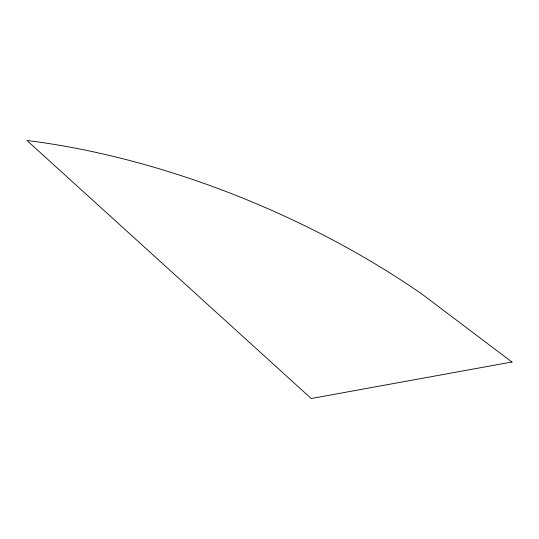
<?xml version="1.0" encoding="UTF-8"?>
<svg xmlns="http://www.w3.org/2000/svg" width="539" height="539" viewBox="0 0 539 539"><rect width="100%" height="100%" fill="white"/><g stroke="black" fill="none" stroke-linecap="round" stroke-linejoin="round"><path stroke-width="0.81" d="M512.05 361.979L311.246 398.516L26.95 140.484A469.941 227.815 23 0 1 422.421 294.435L511.976 362.06"/></g></svg>
